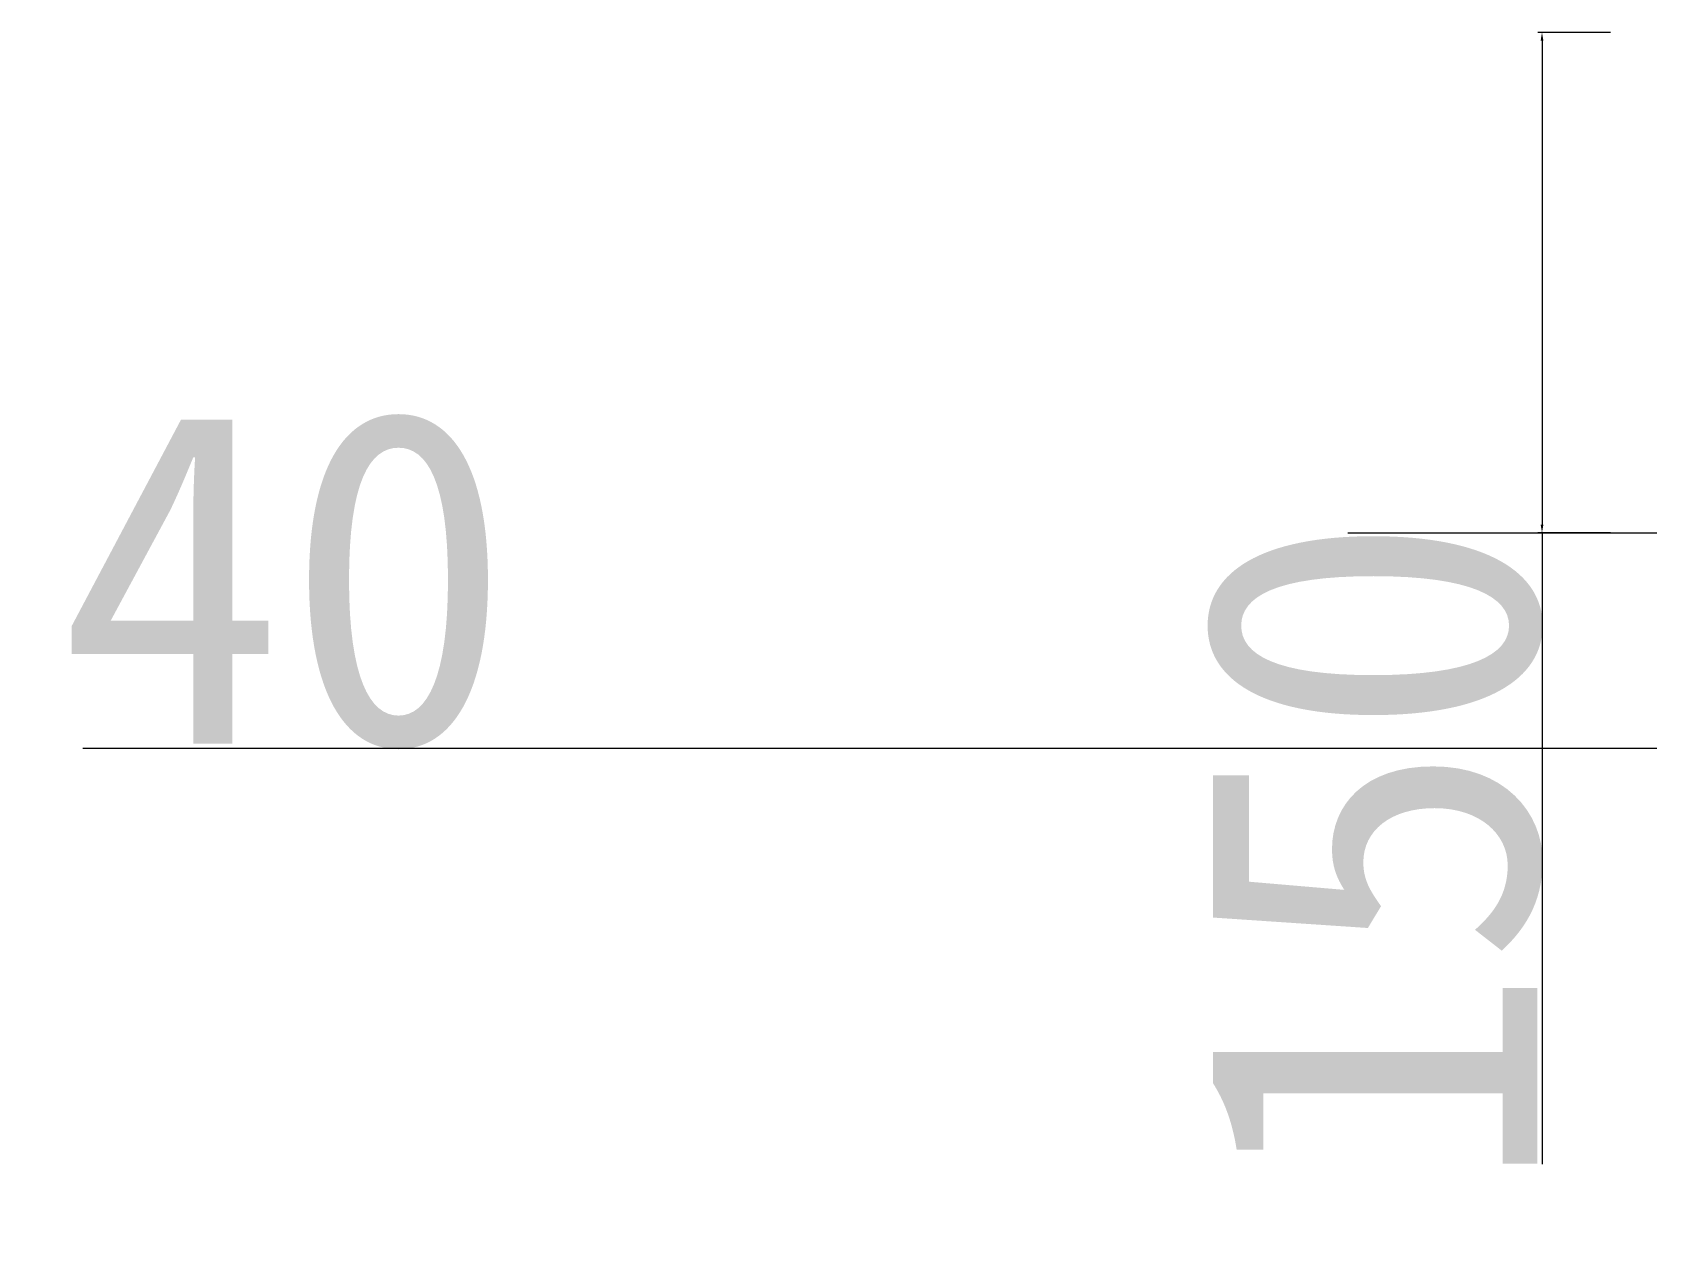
# Model space of a CAD drawing. Extents: x 537 to 24606, y 10245 to 27150.
# Drawn here: x 14015 to 14500, y 25721.9 to 26081.3 of the extents above; entities that cross this region are included whole.
import ezdxf

# ---------------------------------------------------------------- set-up
doc = ezdxf.new("R2010")
doc.units = 0
doc.layers.get('DEFPOINTS').update_dxf_attribs({"linetype": 'CONTINUOUS'})
doc.layers.add('建筑', color=1, linetype='CONTINUOUS')
doc.layers.add('标注', color=5, linetype='CONTINUOUS')
doc.styles.get("Standard").update_dxf_attribs({"font": '', "height": 100})
doc.styles.get('STANDARD').set_extended_font_data('KaiTi_GB2312')
doc.dimstyles.new('ISO-25', dxfattribs={"dimtxt": 2.5, "dimasz": 2.5, "dimexe": 1.25, "dimexo": 0.625, "dimtad": 1, "dimtxsty": 'STANDARD', "dimcen": 2.5, "dimazin": 3, "dimtfac": 1, "dimtmove": 0, "dimatfit": 3})

# ---------------------------------------------------------------- blocks, each defined once
blk = doc.blocks.new('*D72')
at = {"layer": 'DEFPOINTS', "color": 0}
for p in [(14541.33, 25886.64), (14581.33, 25886.64), (14581.33, 25866.64)]:
    blk.add_point(p, dxfattribs=at)
at = {"layer": '标注', "color": 0}
for p, q in [((14541.33, 25886.01), (14541.33, 25865.39)), ((14581.33, 25886.01), (14581.33, 25865.39)), ((14541.33, 25866.64), (14030.08, 25866.64)), ((14578.83, 25866.64), (14543.83, 25866.64))]:
    blk.add_line(p, q, dxfattribs=at)
for points in [[(14543.83, 25867.05), (14543.83, 25866.22), (14541.33, 25866.64)], [(14578.83, 25867.05), (14578.83, 25866.22), (14581.33, 25866.64)]]:
    blk.add_solid(points, dxfattribs=at)
at = {"layer": '标注', "color": 0, "insert": (14090.7, 25917.26), "char_height": 100, "attachment_point": 5}
blk.add_mtext('40', dxfattribs=at)
blk = doc.blocks.new('*D73')
at = {"layer": 'DEFPOINTS', "color": 0}
for p in [(14488.58, 26081.26), (14467.4, 25931.26), (14488.58, 25931.26)]:
    blk.add_point(p, dxfattribs=at)
at = {"layer": '标注', "color": 0}
for p, q in [((14487.95, 26081.26), (14466.15, 26081.26)), ((14467.4, 26078.76), (14467.4, 25933.76)), ((14487.95, 25931.26), (14466.15, 25931.26)), ((14467.4, 25931.26), (14467.4, 25742.11))]:
    blk.add_line(p, q, dxfattribs=at)
for points in [[(14466.99, 26078.76), (14467.82, 26078.76), (14467.4, 26081.26)], [(14466.99, 25933.76), (14467.82, 25933.76), (14467.4, 25931.26)]]:
    blk.add_solid(points, dxfattribs=at)
at = {"layer": '标注', "color": 0, "insert": (14416.78, 25835.44), "char_height": 100, "attachment_point": 5, "rotation": 90}
blk.add_mtext('150', dxfattribs=at)

msp = doc.modelspace()

# ---------------------------------------------------------------- linework, layer by layer
at = {"layer": '建筑'}
msp.add_line((14409.249, 25931.264), (17639.866, 25931.264), dxfattribs=at)

# ---------------------------------------------------------------- dimensions: what is measured, and where the dimension line sits
at = {"layer": '标注'}
dim = msp.add_linear_dim(base=(14467.404, 25931.264), p1=(14488.579, 26081.264), p2=(14488.579, 25931.264), angle=90, dimstyle='ISO-25', dxfattribs=at)
dim.commit()
dim.dimension.update_dxf_attribs({"geometry": '*D73', "text_midpoint": (14416.779, 25835.436)})
dim = msp.add_linear_dim(base=(14581.329, 25866.637), p1=(14541.329, 25886.637), p2=(14581.329, 25886.637), dimstyle='ISO-25', dxfattribs=at)
dim.commit()
dim.dimension.update_dxf_attribs({"geometry": '*D72', "text_midpoint": (14090.704, 25866.637), "dimtype": 160})

doc.saveas('drawing.dxf')
